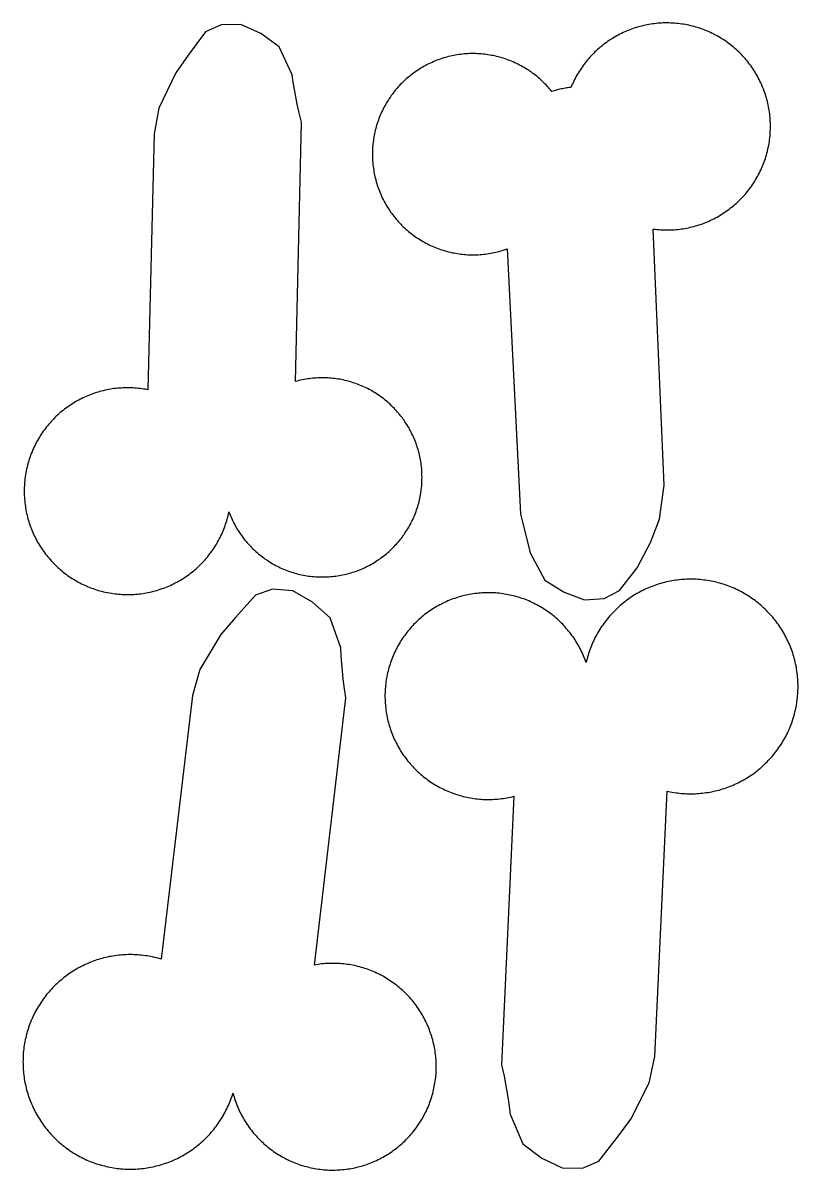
# Model space of a CAD drawing. Extents: x -246 to 246, y -104 to 199.
# Drawn here: x 163.17 to 172.8, y -83.82 to -69.57 of the extents above; entities that cross this region are included whole.
import ezdxf

# ---------------------------------------------------------------- set-up
doc = ezdxf.new("R2010")
doc.units = 0
doc.layers.add('Add_Red', color=1, linetype='Continuous')

msp = doc.modelspace()

# ---------------------------------------------------------------- linework, layer by layer
at = {"layer": 'Add_Red'}
for points in [[(164.505, -76.667), (164.527, -76.666), (164.55, -76.665), (164.572, -76.664), (164.594, -76.662), (164.617, -76.659), (164.639, -76.657), (164.661, -76.654), (164.683, -76.65), (164.705, -76.646), (164.727, -76.642), (164.749, -76.637), (164.771, -76.632), (164.793, -76.627), (164.815, -76.621), (164.836, -76.615), (164.858, -76.609), (164.879, -76.602), (164.9, -76.594), (164.921, -76.587), (164.942, -76.579), (164.963, -76.57), (164.983, -76.562), (165.004, -76.553), (165.024, -76.543), (165.044, -76.533), (165.064, -76.523), (165.084, -76.513), (165.104, -76.502), (165.123, -76.491), (165.143, -76.479), (165.162, -76.467), (165.18, -76.455), (165.199, -76.443), (165.217, -76.43), (165.236, -76.417), (165.253, -76.403), (165.271, -76.389), (165.289, -76.375), (165.306, -76.361), (165.323, -76.346), (165.339, -76.331), (165.356, -76.316), (165.372, -76.3), (165.388, -76.285), (165.403, -76.269), (165.419, -76.252), (165.434, -76.236), (165.448, -76.219), (165.463, -76.202), (165.477, -76.184), (165.491, -76.166), (165.504, -76.149), (165.518, -76.13), (165.53, -76.112), (165.543, -76.094), (165.555, -76.075), (165.567, -76.056), (165.579, -76.037), (165.59, -76.017), (165.601, -75.998), (165.611, -75.978), (165.622, -75.958), (165.631, -75.938), (165.641, -75.917), (165.65, -75.897), (165.659, -75.876), (165.667, -75.856), (165.675, -75.835), (165.683, -75.814), (165.69, -75.792), (165.697, -75.771), (165.704, -75.75), (165.71, -75.728), (165.716, -75.707), (165.721, -75.685), (165.726, -75.663), (165.731, -75.641), (165.745, -75.676), (165.753, -75.696), (165.762, -75.716), (165.77, -75.735), (165.78, -75.755), (165.789, -75.774), (165.799, -75.793), (165.81, -75.812), (165.82, -75.831), (165.831, -75.85), (165.843, -75.868), (165.854, -75.886), (165.866, -75.904), (165.878, -75.922), (165.891, -75.94), (165.904, -75.957), (165.917, -75.974), (165.93, -75.991), (165.944, -76.008), (165.958, -76.024), (165.972, -76.04), (165.987, -76.056), (166.002, -76.072), (166.017, -76.087), (166.032, -76.102), (166.048, -76.117), (166.064, -76.132), (166.08, -76.146), (166.096, -76.16), (166.113, -76.174), (166.13, -76.187), (166.147, -76.2), (166.164, -76.213), (166.182, -76.226), (166.2, -76.238), (166.218, -76.25), (166.236, -76.261), (166.254, -76.273), (166.273, -76.284), (166.292, -76.294), (166.311, -76.305), (166.33, -76.315), (166.349, -76.324), (166.369, -76.334), (166.388, -76.343), (166.408, -76.351), (166.428, -76.359), (166.448, -76.367), (166.469, -76.375), (166.489, -76.382), (166.509, -76.389), (166.53, -76.395), (166.551, -76.402), (166.571, -76.407), (166.592, -76.413), (166.613, -76.418), (166.634, -76.422), (166.656, -76.427), (166.677, -76.431), (166.698, -76.434), (166.719, -76.437), (166.741, -76.44), (166.762, -76.443), (166.784, -76.445), (166.805, -76.446), (166.827, -76.448), (166.848, -76.449), (166.87, -76.449), (166.892, -76.449), (166.929, -76.449), (166.951, -76.448), (166.972, -76.447), (166.994, -76.445), (167.015, -76.443), (167.037, -76.441), (167.058, -76.438), (167.079, -76.435), (167.101, -76.432), (167.122, -76.428), (167.143, -76.424), (167.164, -76.419), (167.185, -76.414), (167.206, -76.409), (167.227, -76.403), (167.248, -76.397), (167.268, -76.391), (167.289, -76.384), (167.315, -76.375), (167.335, -76.367), (167.355, -76.359), (167.375, -76.351), (167.395, -76.343), (167.414, -76.334), (167.434, -76.324), (167.453, -76.315), (167.472, -76.305), (167.491, -76.294), (167.51, -76.284), (167.529, -76.273), (167.547, -76.261), (167.565, -76.25), (167.583, -76.238), (167.601, -76.226), (167.619, -76.213), (167.636, -76.2), (167.653, -76.187), (167.67, -76.174), (167.687, -76.16), (167.703, -76.146), (167.719, -76.132), (167.735, -76.117), (167.751, -76.102), (167.766, -76.087), (167.781, -76.072), (167.796, -76.056), (167.811, -76.04), (167.825, -76.024), (167.839, -76.008), (167.853, -75.991), (167.866, -75.974), (167.88, -75.957), (167.892, -75.94), (167.905, -75.922), (167.917, -75.904), (167.929, -75.886), (167.941, -75.868), (167.952, -75.85), (167.963, -75.831), (167.974, -75.812), (167.984, -75.793), (167.994, -75.774), (168.003, -75.755), (168.013, -75.735), (168.022, -75.716), (168.03, -75.696), (168.039, -75.676), (168.047, -75.656), (168.054, -75.636), (168.061, -75.615), (168.068, -75.595), (168.075, -75.574), (168.081, -75.553), (168.087, -75.533), (168.092, -75.512), (168.097, -75.491), (168.102, -75.47), (168.106, -75.448), (168.11, -75.427), (168.113, -75.406), (168.117, -75.385), (168.119, -75.363), (168.122, -75.342), (168.124, -75.32), (168.126, -75.299), (168.127, -75.277), (168.128, -75.256), (168.128, -75.234), (168.129, -75.212), (168.128, -75.187), (168.128, -75.165), (168.127, -75.143), (168.125, -75.122), (168.124, -75.1), (168.121, -75.079), (168.119, -75.057), (168.116, -75.036), (168.113, -75.015), (168.109, -74.993), (168.105, -74.972), (168.101, -74.951), (168.096, -74.93), (168.091, -74.909), (168.085, -74.888), (168.08, -74.867), (168.073, -74.847), (168.061, -74.81), (168.054, -74.789), (168.047, -74.769), (168.039, -74.749), (168.03, -74.729), (168.022, -74.709), (168.013, -74.69), (168.003, -74.67), (167.994, -74.651), (167.984, -74.632), (167.974, -74.613), (167.963, -74.594), (167.952, -74.575), (167.941, -74.557), (167.929, -74.539), (167.917, -74.521), (167.905, -74.503), (167.892, -74.485), (167.88, -74.468), (167.866, -74.451), (167.853, -74.434), (167.839, -74.417), (167.825, -74.401), (167.811, -74.385), (167.796, -74.369), (167.781, -74.353), (167.766, -74.338), (167.751, -74.323), (167.735, -74.308), (167.719, -74.293), (167.703, -74.279), (167.687, -74.265), (167.67, -74.251), (167.653, -74.238), (167.636, -74.224), (167.619, -74.212), (167.601, -74.199), (167.583, -74.187), (167.565, -74.175), (167.547, -74.163), (167.529, -74.152), (167.51, -74.141), (167.491, -74.13), (167.472, -74.12), (167.453, -74.11), (167.434, -74.101), (167.414, -74.091), (167.395, -74.082), (167.375, -74.074), (167.355, -74.065), (167.335, -74.058), (167.315, -74.05), (167.294, -74.043), (167.274, -74.036), (167.253, -74.029), (167.233, -74.023), (167.212, -74.018), (167.191, -74.012), (167.17, -74.007), (167.149, -74.002), (167.128, -73.998), (167.106, -73.994), (167.085, -73.991), (167.064, -73.987), (167.042, -73.985), (167.021, -73.982), (166.999, -73.98), (166.978, -73.978), (166.956, -73.977), (166.935, -73.976), (166.913, -73.976), (166.892, -73.975), (166.856, -73.976), (166.834, -73.977), (166.813, -73.978), (166.791, -73.979), (166.77, -73.981), (166.748, -73.984), (166.727, -73.986), (166.705, -73.989), (166.684, -73.993), (166.663, -73.997), (166.642, -74.001), (166.621, -74.005), (166.6, -74.01), (166.579, -74.016), (166.558, -74.021), (166.63, -70.802), (166.598, -70.668), (166.578, -70.578), (166.56, -70.487), (166.543, -70.396), (166.529, -70.305), (166.515, -70.214), (166.353, -69.865), (166.125, -69.7), (165.878, -69.588), (165.635, -69.591), (165.44, -69.678), (165.225, -69.968), (165.071, -70.188), (164.859, -70.628), (164.801, -70.946), (164.725, -74.124), (164.696, -74.118), (164.674, -74.115), (164.652, -74.111), (164.63, -74.109), (164.607, -74.106), (164.585, -74.104), (164.563, -74.102), (164.54, -74.101), (164.518, -74.1), (164.495, -74.099), (164.473, -74.099), (164.437, -74.099), (164.415, -74.1), (164.392, -74.102), (164.37, -74.103), (164.348, -74.105), (164.325, -74.107), (164.303, -74.11), (164.281, -74.113), (164.259, -74.117), (164.237, -74.121), (164.215, -74.125), (164.193, -74.13), (164.171, -74.135), (164.149, -74.14), (164.128, -74.146), (164.106, -74.153), (164.085, -74.159), (164.063, -74.166), (164.042, -74.173), (164.021, -74.181), (164, -74.189), (163.98, -74.198), (163.959, -74.206), (163.938, -74.216), (163.918, -74.225), (163.898, -74.235), (163.878, -74.245), (163.858, -74.256), (163.839, -74.267), (163.819, -74.278), (163.8, -74.289), (163.781, -74.301), (163.762, -74.314), (163.744, -74.326), (163.725, -74.339), (163.707, -74.352), (163.69, -74.366), (163.672, -74.38), (163.654, -74.394), (163.637, -74.408), (163.62, -74.423), (163.604, -74.438), (163.587, -74.453), (163.571, -74.469), (163.556, -74.485), (163.54, -74.501), (163.525, -74.517), (163.51, -74.534), (163.495, -74.551), (163.481, -74.568), (163.467, -74.585), (163.453, -74.603), (163.439, -74.621), (163.426, -74.639), (163.413, -74.658), (163.401, -74.676), (163.389, -74.695), (163.377, -74.714), (163.365, -74.733), (163.354, -74.753), (163.343, -74.772), (163.333, -74.792), (163.323, -74.812), (163.313, -74.832), (163.304, -74.853), (163.294, -74.873), (163.286, -74.894), (163.277, -74.915), (163.269, -74.936), (163.262, -74.957), (163.254, -74.978), (163.248, -74.999), (163.241, -75.021), (163.235, -75.042), (163.229, -75.064), (163.224, -75.086), (163.219, -75.107), (163.214, -75.129), (163.208, -75.16), (163.205, -75.182), (163.201, -75.204), (163.198, -75.227), (163.196, -75.249), (163.194, -75.271), (163.192, -75.294), (163.191, -75.316), (163.19, -75.338), (163.189, -75.361), (163.189, -75.383), (163.189, -75.417), (163.19, -75.439), (163.191, -75.462), (163.193, -75.484), (163.195, -75.507), (163.197, -75.529), (163.2, -75.551), (163.203, -75.573), (163.206, -75.595), (163.21, -75.617), (163.215, -75.639), (163.219, -75.661), (163.224, -75.683), (163.23, -75.705), (163.236, -75.727), (163.242, -75.748), (163.248, -75.77), (163.255, -75.791), (163.263, -75.812), (163.27, -75.833), (163.278, -75.854), (163.287, -75.875), (163.295, -75.895), (163.305, -75.916), (163.314, -75.936), (163.324, -75.956), (163.334, -75.976), (163.345, -75.996), (163.355, -76.016), (163.367, -76.035), (163.378, -76.054), (163.39, -76.073), (163.402, -76.092), (163.415, -76.111), (163.428, -76.129), (163.441, -76.147), (163.454, -76.165), (163.468, -76.183), (163.482, -76.2), (163.497, -76.217), (163.511, -76.234), (163.526, -76.251), (163.542, -76.267), (163.557, -76.283), (163.573, -76.299), (163.589, -76.315), (163.606, -76.33), (163.622, -76.345), (163.639, -76.36), (163.656, -76.374), (163.674, -76.388), (163.691, -76.402), (163.709, -76.416), (163.727, -76.429), (163.746, -76.442), (163.764, -76.454), (163.783, -76.466), (163.802, -76.478), (163.821, -76.49), (163.841, -76.501), (163.86, -76.512), (163.88, -76.522), (163.9, -76.533), (163.92, -76.542), (163.941, -76.552), (163.961, -76.561), (163.982, -76.57), (164.003, -76.578), (164.023, -76.586), (164.045, -76.594), (164.066, -76.601), (164.087, -76.608), (164.108, -76.615), (164.13, -76.621), (164.152, -76.627), (164.173, -76.632), (164.195, -76.637), (164.217, -76.642), (164.25, -76.648), (164.272, -76.652), (164.294, -76.655), (164.317, -76.658), (164.339, -76.66), (164.361, -76.663), (164.383, -76.664), (164.406, -76.666), (164.428, -76.667), (164.451, -76.667), (164.473, -76.667), (164.505, -76.667)], [(170.39, -76.716), (170.579, -76.616), (170.8, -76.335), (170.967, -76.019), (171.075, -75.731), (171.134, -75.307), (171, -72.128), (171.022, -72.13), (171.045, -72.133), (171.067, -72.135), (171.09, -72.136), (171.112, -72.138), (171.134, -72.138), (171.169, -72.139), (171.191, -72.139), (171.214, -72.138), (171.236, -72.137), (171.258, -72.136), (171.281, -72.134), (171.303, -72.132), (171.325, -72.129), (171.348, -72.126), (171.37, -72.123), (171.392, -72.119), (171.414, -72.115), (171.436, -72.111), (171.458, -72.106), (171.48, -72.101), (171.502, -72.095), (171.523, -72.089), (171.545, -72.083), (171.566, -72.076), (171.587, -72.069), (171.609, -72.061), (171.63, -72.053), (171.65, -72.045), (171.671, -72.037), (171.692, -72.028), (171.712, -72.018), (171.732, -72.009), (171.752, -71.999), (171.772, -71.988), (171.792, -71.978), (171.812, -71.967), (171.831, -71.955), (171.85, -71.943), (171.869, -71.931), (171.888, -71.919), (171.906, -71.906), (171.924, -71.893), (171.943, -71.88), (171.96, -71.866), (171.978, -71.852), (171.995, -71.838), (172.012, -71.823), (172.029, -71.809), (172.046, -71.793), (172.062, -71.778), (172.078, -71.762), (172.094, -71.746), (172.109, -71.73), (172.124, -71.713), (172.139, -71.697), (172.154, -71.68), (172.168, -71.662), (172.182, -71.645), (172.196, -71.627), (172.209, -71.609), (172.222, -71.591), (172.235, -71.572), (172.247, -71.553), (172.259, -71.534), (172.271, -71.515), (172.282, -71.496), (172.293, -71.476), (172.304, -71.457), (172.314, -71.437), (172.324, -71.417), (172.334, -71.396), (172.343, -71.376), (172.352, -71.355), (172.361, -71.335), (172.369, -71.314), (172.377, -71.293), (172.384, -71.272), (172.392, -71.25), (172.398, -71.229), (172.405, -71.208), (172.411, -71.186), (172.416, -71.164), (172.424, -71.129), (172.429, -71.107), (172.433, -71.085), (172.437, -71.063), (172.441, -71.041), (172.444, -71.019), (172.446, -70.996), (172.449, -70.974), (172.451, -70.952), (172.452, -70.929), (172.453, -70.907), (172.454, -70.885), (172.454, -70.853), (172.454, -70.831), (172.454, -70.808), (172.453, -70.786), (172.451, -70.763), (172.45, -70.741), (172.447, -70.719), (172.445, -70.696), (172.442, -70.674), (172.439, -70.652), (172.435, -70.63), (172.431, -70.608), (172.426, -70.586), (172.421, -70.564), (172.416, -70.542), (172.411, -70.52), (172.405, -70.499), (172.398, -70.477), (172.392, -70.456), (172.384, -70.435), (172.377, -70.413), (172.369, -70.392), (172.361, -70.372), (172.352, -70.351), (172.343, -70.33), (172.334, -70.31), (172.324, -70.29), (172.314, -70.27), (172.304, -70.25), (172.293, -70.23), (172.282, -70.21), (172.271, -70.191), (172.259, -70.172), (172.247, -70.153), (172.235, -70.134), (172.222, -70.116), (172.209, -70.098), (172.196, -70.079), (172.182, -70.062), (172.168, -70.044), (172.154, -70.027), (172.139, -70.01), (172.124, -69.993), (172.109, -69.976), (172.094, -69.96), (172.078, -69.944), (172.062, -69.928), (172.046, -69.913), (172.029, -69.898), (172.012, -69.883), (171.995, -69.868), (171.978, -69.854), (171.96, -69.84), (171.943, -69.826), (171.924, -69.813), (171.906, -69.8), (171.888, -69.787), (171.869, -69.775), (171.85, -69.763), (171.831, -69.751), (171.812, -69.74), (171.792, -69.729), (171.772, -69.718), (171.752, -69.708), (171.732, -69.698), (171.712, -69.688), (171.692, -69.679), (171.671, -69.67), (171.65, -69.661), (171.63, -69.653), (171.609, -69.645), (171.587, -69.638), (171.55, -69.625), (171.529, -69.619), (171.507, -69.613), (171.485, -69.607), (171.464, -69.602), (171.442, -69.597), (171.42, -69.592), (171.398, -69.588), (171.376, -69.584), (171.353, -69.581), (171.331, -69.578), (171.309, -69.575), (171.287, -69.573), (171.264, -69.571), (171.242, -69.57), (171.219, -69.569), (171.197, -69.568), (171.169, -69.568), (171.146, -69.568), (171.124, -69.568), (171.102, -69.569), (171.079, -69.571), (171.057, -69.572), (171.034, -69.575), (171.012, -69.577), (170.99, -69.58), (170.968, -69.583), (170.946, -69.587), (170.924, -69.591), (170.902, -69.596), (170.88, -69.601), (170.858, -69.606), (170.836, -69.611), (170.814, -69.617), (170.793, -69.624), (170.772, -69.63), (170.75, -69.638), (170.729, -69.645), (170.708, -69.653), (170.687, -69.661), (170.666, -69.67), (170.646, -69.679), (170.625, -69.688), (170.605, -69.698), (170.585, -69.708), (170.565, -69.718), (170.546, -69.729), (170.526, -69.74), (170.507, -69.751), (170.488, -69.763), (170.469, -69.775), (170.45, -69.787), (170.431, -69.8), (170.413, -69.813), (170.395, -69.826), (170.377, -69.84), (170.36, -69.854), (170.342, -69.868), (170.325, -69.883), (170.309, -69.898), (170.292, -69.913), (170.276, -69.928), (170.26, -69.944), (170.244, -69.96), (170.229, -69.976), (170.213, -69.993), (170.199, -70.01), (170.184, -70.027), (170.17, -70.044), (170.156, -70.062), (170.142, -70.079), (170.129, -70.098), (170.116, -70.116), (170.103, -70.134), (170.091, -70.153), (170.079, -70.172), (170.067, -70.191), (170.055, -70.21), (170.044, -70.23), (170.034, -70.25), (170.023, -70.27), (170.013, -70.29), (170.004, -70.31), (169.994, -70.33), (169.978, -70.369), (169.96, -70.371), (169.943, -70.373), (169.926, -70.375), (169.908, -70.378), (169.891, -70.381), (169.874, -70.384), (169.857, -70.388), (169.84, -70.392), (169.823, -70.396), (169.806, -70.4), (169.789, -70.405), (169.772, -70.41), (169.74, -70.421), (169.726, -70.404), (169.712, -70.387), (169.698, -70.371), (169.683, -70.354), (169.669, -70.338), (169.653, -70.323), (169.638, -70.307), (169.622, -70.292), (169.606, -70.277), (169.59, -70.263), (169.574, -70.248), (169.557, -70.234), (169.54, -70.221), (169.523, -70.207), (169.506, -70.194), (169.488, -70.181), (169.47, -70.169), (169.452, -70.156), (169.434, -70.145), (169.415, -70.133), (169.397, -70.122), (169.378, -70.111), (169.359, -70.1), (169.339, -70.09), (169.32, -70.08), (169.3, -70.071), (169.281, -70.061), (169.261, -70.052), (169.241, -70.044), (169.22, -70.036), (169.2, -70.028), (169.18, -70.02), (169.159, -70.013), (169.138, -70.007), (169.117, -70), (169.096, -69.994), (169.075, -69.988), (169.054, -69.983), (169.033, -69.978), (169.012, -69.974), (168.99, -69.97), (168.969, -69.966), (168.947, -69.962), (168.926, -69.959), (168.904, -69.957), (168.882, -69.954), (168.861, -69.952), (168.839, -69.951), (168.817, -69.95), (168.795, -69.949), (168.762, -69.948), (168.74, -69.949), (168.718, -69.949), (168.696, -69.95), (168.675, -69.952), (168.653, -69.953), (168.631, -69.955), (168.609, -69.958), (168.588, -69.961), (168.566, -69.964), (168.545, -69.967), (168.523, -69.971), (168.502, -69.976), (168.481, -69.981), (168.459, -69.986), (168.438, -69.991), (168.417, -69.997), (168.396, -70.003), (168.376, -70.01), (168.355, -70.017), (168.334, -70.024), (168.314, -70.031), (168.294, -70.039), (168.273, -70.048), (168.253, -70.057), (168.234, -70.066), (168.214, -70.075), (168.194, -70.085), (168.175, -70.095), (168.156, -70.105), (168.137, -70.116), (168.118, -70.127), (168.095, -70.142), (168.076, -70.153), (168.058, -70.165), (168.04, -70.178), (168.022, -70.191), (168.005, -70.204), (167.988, -70.217), (167.971, -70.231), (167.954, -70.245), (167.937, -70.259), (167.921, -70.273), (167.905, -70.288), (167.889, -70.303), (167.874, -70.319), (167.859, -70.334), (167.844, -70.35), (167.829, -70.366), (167.815, -70.383), (167.801, -70.399), (167.787, -70.416), (167.773, -70.433), (167.76, -70.451), (167.747, -70.468), (167.735, -70.486), (167.722, -70.504), (167.711, -70.522), (167.699, -70.541), (167.688, -70.56), (167.677, -70.578), (167.666, -70.597), (167.656, -70.617), (167.646, -70.636), (167.636, -70.656), (167.627, -70.675), (167.618, -70.695), (167.609, -70.715), (167.601, -70.735), (167.593, -70.756), (167.586, -70.776), (167.578, -70.797), (167.572, -70.818), (167.565, -70.838), (167.559, -70.859), (167.553, -70.88), (167.548, -70.901), (167.543, -70.923), (167.538, -70.944), (167.534, -70.965), (167.53, -70.987), (167.527, -71.008), (167.524, -71.03), (167.521, -71.052), (167.518, -71.073), (167.516, -71.095), (167.515, -71.117), (167.514, -71.139), (167.513, -71.16), (167.512, -71.198), (167.512, -71.22), (167.513, -71.242), (167.514, -71.263), (167.515, -71.285), (167.517, -71.307), (167.519, -71.329), (167.522, -71.35), (167.524, -71.372), (167.528, -71.393), (167.531, -71.415), (167.535, -71.436), (167.54, -71.458), (167.544, -71.479), (167.549, -71.5), (167.555, -71.521), (167.561, -71.542), (167.567, -71.563), (167.573, -71.584), (167.58, -71.605), (167.588, -71.625), (167.595, -71.646), (167.603, -71.666), (167.612, -71.686), (167.62, -71.706), (167.629, -71.726), (167.639, -71.747), (167.649, -71.767), (167.659, -71.786), (167.67, -71.805), (167.681, -71.824), (167.692, -71.843), (167.703, -71.862), (167.715, -71.88), (167.727, -71.898), (167.739, -71.916), (167.752, -71.934), (167.765, -71.951), (167.778, -71.969), (167.792, -71.986), (167.806, -72.003), (167.82, -72.019), (167.834, -72.035), (167.849, -72.051), (167.864, -72.067), (167.879, -72.083), (167.895, -72.098), (167.911, -72.113), (167.927, -72.128), (167.943, -72.142), (167.96, -72.156), (167.977, -72.17), (167.994, -72.184), (168.011, -72.197), (168.029, -72.21), (168.047, -72.223), (168.065, -72.235), (168.083, -72.247), (168.101, -72.259), (168.12, -72.27), (168.139, -72.281), (168.158, -72.292), (168.177, -72.302), (168.196, -72.312), (168.216, -72.322), (168.235, -72.331), (168.255, -72.34), (168.275, -72.349), (168.295, -72.357), (168.316, -72.365), (168.336, -72.373), (168.357, -72.38), (168.377, -72.387), (168.398, -72.393), (168.419, -72.4), (168.44, -72.405), (168.461, -72.411), (168.482, -72.416), (168.504, -72.421), (168.525, -72.425), (168.547, -72.429), (168.568, -72.432), (168.59, -72.436), (168.611, -72.438), (168.633, -72.441), (168.655, -72.443), (168.676, -72.445), (168.698, -72.446), (168.72, -72.447), (168.762, -72.447), (168.784, -72.447), (168.805, -72.447), (168.827, -72.446), (168.849, -72.444), (168.871, -72.443), (168.892, -72.441), (168.914, -72.438), (168.936, -72.435), (168.957, -72.432), (168.979, -72.428), (169, -72.424), (169.021, -72.42), (169.043, -72.415), (169.064, -72.41), (169.085, -72.405), (169.106, -72.399), (169.127, -72.393), (169.148, -72.386), (169.187, -72.373), (169.35, -75.663), (169.47, -76.151), (169.654, -76.49), (169.893, -76.639), (170.147, -76.735), (170.39, -76.716)], [(170.325, -83.705), (170.555, -83.409), (170.72, -83.185), (170.95, -82.733), (171.018, -82.405), (171.173, -79.11), (171.21, -79.117), (171.233, -79.122), (171.256, -79.125), (171.279, -79.129), (171.302, -79.132), (171.325, -79.135), (171.348, -79.137), (171.372, -79.139), (171.395, -79.14), (171.418, -79.141), (171.441, -79.142), (171.465, -79.142), (171.494, -79.142), (171.518, -79.141), (171.541, -79.14), (171.564, -79.138), (171.587, -79.136), (171.61, -79.134), (171.633, -79.131), (171.657, -79.128), (171.68, -79.124), (171.702, -79.12), (171.725, -79.116), (171.748, -79.111), (171.771, -79.106), (171.793, -79.101), (171.816, -79.095), (171.838, -79.088), (171.86, -79.082), (171.883, -79.075), (171.905, -79.067), (171.927, -79.059), (171.948, -79.051), (171.97, -79.042), (171.991, -79.033), (172.013, -79.024), (172.034, -79.014), (172.055, -79.004), (172.075, -78.994), (172.096, -78.983), (172.116, -78.972), (172.137, -78.96), (172.157, -78.948), (172.176, -78.936), (172.196, -78.923), (172.215, -78.91), (172.234, -78.897), (172.253, -78.884), (172.272, -78.87), (172.29, -78.855), (172.308, -78.841), (172.326, -78.826), (172.344, -78.811), (172.361, -78.795), (172.378, -78.779), (172.395, -78.763), (172.412, -78.747), (172.428, -78.73), (172.444, -78.713), (172.459, -78.696), (172.475, -78.679), (172.49, -78.661), (172.504, -78.643), (172.519, -78.625), (172.533, -78.606), (172.547, -78.587), (172.56, -78.568), (172.573, -78.549), (172.586, -78.53), (172.598, -78.51), (172.61, -78.49), (172.622, -78.47), (172.633, -78.45), (172.644, -78.429), (172.655, -78.408), (172.665, -78.388), (172.675, -78.367), (172.685, -78.345), (172.694, -78.324), (172.703, -78.302), (172.711, -78.281), (172.719, -78.259), (172.727, -78.237), (172.734, -78.215), (172.741, -78.193), (172.747, -78.17), (172.754, -78.148), (172.759, -78.125), (172.765, -78.103), (172.773, -78.064), (172.777, -78.041), (172.781, -78.018), (172.784, -77.995), (172.787, -77.972), (172.79, -77.949), (172.792, -77.925), (172.794, -77.902), (172.795, -77.879), (172.796, -77.856), (172.797, -77.833), (172.797, -77.809), (172.797, -77.782), (172.796, -77.758), (172.795, -77.735), (172.794, -77.712), (172.792, -77.689), (172.789, -77.666), (172.787, -77.642), (172.784, -77.619), (172.78, -77.596), (172.776, -77.573), (172.772, -77.551), (172.767, -77.528), (172.762, -77.505), (172.757, -77.483), (172.751, -77.46), (172.744, -77.438), (172.738, -77.415), (172.731, -77.393), (172.723, -77.371), (172.715, -77.349), (172.707, -77.328), (172.699, -77.306), (172.69, -77.284), (172.68, -77.263), (172.671, -77.242), (172.66, -77.221), (172.65, -77.2), (172.639, -77.18), (172.628, -77.159), (172.617, -77.139), (172.605, -77.119), (172.592, -77.099), (172.58, -77.08), (172.567, -77.06), (172.554, -77.041), (172.54, -77.022), (172.526, -77.004), (172.512, -76.985), (172.497, -76.967), (172.483, -76.949), (172.467, -76.932), (172.452, -76.914), (172.436, -76.897), (172.42, -76.88), (172.404, -76.864), (172.387, -76.848), (172.37, -76.832), (172.353, -76.816), (172.336, -76.801), (172.318, -76.786), (172.3, -76.771), (172.282, -76.756), (172.263, -76.742), (172.244, -76.729), (172.225, -76.715), (172.206, -76.702), (172.187, -76.689), (172.167, -76.677), (172.147, -76.665), (172.127, -76.653), (172.107, -76.642), (172.086, -76.631), (172.066, -76.62), (172.045, -76.61), (172.024, -76.6), (172.003, -76.59), (171.981, -76.581), (171.96, -76.572), (171.938, -76.564), (171.916, -76.555), (171.894, -76.548), (171.872, -76.54), (171.85, -76.534), (171.828, -76.527), (171.805, -76.521), (171.783, -76.515), (171.76, -76.51), (171.719, -76.501), (171.696, -76.497), (171.673, -76.493), (171.65, -76.49), (171.627, -76.487), (171.604, -76.484), (171.581, -76.482), (171.558, -76.48), (171.534, -76.478), (171.511, -76.477), (171.488, -76.477), (171.465, -76.477), (171.439, -76.477), (171.416, -76.478), (171.393, -76.479), (171.369, -76.48), (171.346, -76.482), (171.323, -76.484), (171.3, -76.487), (171.277, -76.49), (171.254, -76.493), (171.231, -76.497), (171.208, -76.502), (171.185, -76.506), (171.163, -76.511), (171.14, -76.517), (171.117, -76.523), (171.095, -76.529), (171.073, -76.536), (171.051, -76.543), (171.029, -76.55), (171.007, -76.558), (170.985, -76.566), (170.963, -76.575), (170.942, -76.583), (170.92, -76.593), (170.899, -76.602), (170.878, -76.613), (170.858, -76.623), (170.837, -76.634), (170.816, -76.645), (170.796, -76.656), (170.776, -76.668), (170.756, -76.68), (170.737, -76.693), (170.717, -76.706), (170.698, -76.719), (170.679, -76.733), (170.661, -76.746), (170.642, -76.761), (170.624, -76.775), (170.606, -76.79), (170.589, -76.805), (170.571, -76.82), (170.554, -76.836), (170.537, -76.852), (170.521, -76.869), (170.504, -76.885), (170.488, -76.902), (170.473, -76.919), (170.457, -76.937), (170.442, -76.954), (170.427, -76.972), (170.413, -76.991), (170.399, -77.009), (170.385, -77.028), (170.372, -77.047), (170.358, -77.066), (170.346, -77.085), (170.333, -77.105), (170.321, -77.125), (170.309, -77.145), (170.298, -77.165), (170.287, -77.186), (170.276, -77.206), (170.266, -77.227), (170.256, -77.248), (170.246, -77.269), (170.237, -77.291), (170.228, -77.312), (170.22, -77.334), (170.212, -77.356), (170.204, -77.378), (170.196, -77.4), (170.19, -77.422), (170.183, -77.444), (170.177, -77.467), (170.171, -77.489), (170.166, -77.512), (170.158, -77.49), (170.15, -77.469), (170.142, -77.448), (170.133, -77.427), (170.124, -77.407), (170.115, -77.386), (170.105, -77.366), (170.095, -77.346), (170.085, -77.326), (170.074, -77.306), (170.063, -77.287), (170.052, -77.268), (170.04, -77.248), (170.028, -77.23), (170.016, -77.211), (170.003, -77.192), (169.99, -77.174), (169.977, -77.156), (169.963, -77.138), (169.949, -77.121), (169.935, -77.104), (169.92, -77.087), (169.905, -77.07), (169.89, -77.053), (169.875, -77.037), (169.859, -77.021), (169.843, -77.005), (169.827, -76.99), (169.81, -76.975), (169.794, -76.96), (169.777, -76.945), (169.759, -76.931), (169.742, -76.917), (169.724, -76.904), (169.706, -76.89), (169.688, -76.877), (169.669, -76.865), (169.651, -76.852), (169.632, -76.84), (169.613, -76.828), (169.593, -76.817), (169.574, -76.806), (169.554, -76.795), (169.534, -76.785), (169.514, -76.775), (169.494, -76.765), (169.474, -76.756), (169.453, -76.747), (169.432, -76.739), (169.412, -76.73), (169.391, -76.722), (169.369, -76.715), (169.348, -76.708), (169.327, -76.701), (169.305, -76.695), (169.284, -76.689), (169.262, -76.683), (169.24, -76.678), (169.218, -76.673), (169.196, -76.669), (169.174, -76.665), (169.152, -76.661), (169.13, -76.658), (169.108, -76.655), (169.086, -76.652), (169.063, -76.65), (169.041, -76.648), (169.019, -76.647), (168.996, -76.646), (168.974, -76.645), (168.952, -76.645), (168.92, -76.645), (168.897, -76.646), (168.875, -76.647), (168.853, -76.649), (168.83, -76.651), (168.808, -76.653), (168.786, -76.656), (168.764, -76.659), (168.742, -76.662), (168.719, -76.666), (168.697, -76.67), (168.676, -76.675), (168.654, -76.68), (168.632, -76.685), (168.61, -76.691), (168.589, -76.697), (168.567, -76.704), (168.534, -76.715), (168.512, -76.722), (168.491, -76.73), (168.471, -76.739), (168.45, -76.747), (168.429, -76.756), (168.409, -76.765), (168.389, -76.775), (168.369, -76.785), (168.349, -76.795), (168.329, -76.806), (168.31, -76.817), (168.29, -76.828), (168.271, -76.84), (168.252, -76.852), (168.234, -76.865), (168.215, -76.877), (168.197, -76.89), (168.179, -76.904), (168.161, -76.917), (168.144, -76.931), (168.126, -76.945), (168.109, -76.96), (168.093, -76.975), (168.076, -76.99), (168.06, -77.005), (168.044, -77.021), (168.028, -77.037), (168.013, -77.053), (167.998, -77.07), (167.983, -77.087), (167.968, -77.104), (167.954, -77.121), (167.94, -77.138), (167.926, -77.156), (167.913, -77.174), (167.9, -77.192), (167.887, -77.211), (167.875, -77.23), (167.863, -77.248), (167.851, -77.268), (167.84, -77.287), (167.829, -77.306), (167.818, -77.326), (167.808, -77.346), (167.798, -77.366), (167.788, -77.386), (167.779, -77.407), (167.77, -77.427), (167.761, -77.448), (167.753, -77.469), (167.745, -77.49), (167.738, -77.511), (167.731, -77.532), (167.724, -77.553), (167.718, -77.575), (167.712, -77.596), (167.706, -77.618), (167.701, -77.64), (167.696, -77.662), (167.691, -77.684), (167.687, -77.706), (167.684, -77.728), (167.68, -77.75), (167.677, -77.772), (167.675, -77.795), (167.673, -77.817), (167.671, -77.839), (167.67, -77.862), (167.669, -77.884), (167.668, -77.906), (167.668, -77.929), (167.669, -77.971), (167.669, -77.993), (167.671, -78.016), (167.673, -78.038), (167.675, -78.06), (167.677, -78.082), (167.68, -78.105), (167.683, -78.127), (167.687, -78.149), (167.691, -78.171), (167.695, -78.193), (167.7, -78.215), (167.705, -78.237), (167.711, -78.258), (167.717, -78.28), (167.724, -78.304), (167.731, -78.325), (167.738, -78.347), (167.745, -78.368), (167.753, -78.389), (167.761, -78.41), (167.77, -78.43), (167.779, -78.451), (167.788, -78.471), (167.798, -78.491), (167.808, -78.511), (167.818, -78.531), (167.829, -78.551), (167.84, -78.571), (167.851, -78.59), (167.863, -78.609), (167.875, -78.628), (167.887, -78.647), (167.9, -78.665), (167.913, -78.683), (167.926, -78.701), (167.94, -78.719), (167.954, -78.737), (167.968, -78.754), (167.983, -78.771), (167.998, -78.788), (168.013, -78.804), (168.028, -78.82), (168.044, -78.836), (168.06, -78.852), (168.076, -78.868), (168.093, -78.883), (168.109, -78.897), (168.126, -78.912), (168.144, -78.926), (168.161, -78.94), (168.179, -78.954), (168.197, -78.967), (168.215, -78.98), (168.234, -78.993), (168.252, -79.005), (168.271, -79.017), (168.29, -79.029), (168.31, -79.04), (168.329, -79.051), (168.349, -79.062), (168.369, -79.072), (168.389, -79.082), (168.409, -79.092), (168.429, -79.101), (168.45, -79.11), (168.471, -79.119), (168.491, -79.127), (168.512, -79.135), (168.534, -79.142), (168.555, -79.15), (168.576, -79.156), (168.598, -79.163), (168.619, -79.169), (168.641, -79.174), (168.663, -79.179), (168.685, -79.184), (168.707, -79.189), (168.729, -79.193), (168.751, -79.197), (168.773, -79.2), (168.795, -79.203), (168.817, -79.205), (168.84, -79.207), (168.862, -79.209), (168.884, -79.211), (168.907, -79.212), (168.929, -79.212), (168.952, -79.212), (168.982, -79.212), (169.004, -79.211), (169.026, -79.21), (169.049, -79.209), (169.071, -79.207), (169.093, -79.205), (169.116, -79.202), (169.138, -79.199), (169.16, -79.195), (169.182, -79.192), (169.204, -79.187), (169.226, -79.183), (169.248, -79.178), (169.269, -79.172), (169.117, -82.51), (169.148, -82.65), (169.166, -82.744), (169.183, -82.839), (169.198, -82.933), (169.211, -83.028), (169.223, -83.123), (169.382, -83.489), (169.615, -83.666), (169.868, -83.788), (170.121, -83.791), (170.325, -83.705)], [(167.051, -83.815), (167.074, -83.814), (167.096, -83.813), (167.118, -83.812), (167.141, -83.81), (167.163, -83.808), (167.185, -83.805), (167.207, -83.802), (167.23, -83.799), (167.252, -83.795), (167.274, -83.791), (167.296, -83.786), (167.317, -83.781), (167.353, -83.772), (167.375, -83.766), (167.397, -83.759), (167.418, -83.753), (167.439, -83.746), (167.46, -83.738), (167.481, -83.73), (167.502, -83.722), (167.523, -83.714), (167.543, -83.705), (167.564, -83.695), (167.584, -83.686), (167.604, -83.676), (167.624, -83.665), (167.644, -83.655), (167.663, -83.644), (167.682, -83.632), (167.701, -83.621), (167.72, -83.608), (167.739, -83.596), (167.758, -83.583), (167.776, -83.57), (167.794, -83.557), (167.812, -83.543), (167.829, -83.53), (167.846, -83.515), (167.863, -83.501), (167.88, -83.486), (167.897, -83.471), (167.913, -83.455), (167.929, -83.44), (167.945, -83.424), (167.96, -83.407), (167.975, -83.391), (167.99, -83.374), (168.005, -83.357), (168.019, -83.34), (168.033, -83.322), (168.046, -83.304), (168.06, -83.286), (168.073, -83.268), (168.085, -83.25), (168.098, -83.231), (168.11, -83.212), (168.122, -83.193), (168.133, -83.174), (168.144, -83.154), (168.155, -83.135), (168.165, -83.115), (168.175, -83.095), (168.185, -83.074), (168.194, -83.054), (168.203, -83.033), (168.211, -83.013), (168.22, -82.992), (168.227, -82.971), (168.235, -82.95), (168.242, -82.929), (168.249, -82.907), (168.255, -82.886), (168.261, -82.864), (168.267, -82.842), (168.272, -82.821), (168.277, -82.799), (168.281, -82.777), (168.285, -82.755), (168.289, -82.733), (168.292, -82.711), (168.295, -82.688), (168.298, -82.666), (168.3, -82.644), (168.302, -82.621), (168.303, -82.599), (168.304, -82.577), (168.305, -82.554), (168.305, -82.532), (168.304, -82.492), (168.303, -82.469), (168.302, -82.447), (168.3, -82.425), (168.298, -82.402), (168.296, -82.38), (168.293, -82.358), (168.29, -82.336), (168.286, -82.313), (168.282, -82.291), (168.278, -82.269), (168.272, -82.243), (168.267, -82.221), (168.261, -82.2), (168.255, -82.178), (168.249, -82.157), (168.242, -82.135), (168.235, -82.114), (168.227, -82.093), (168.22, -82.072), (168.211, -82.051), (168.203, -82.03), (168.194, -82.01), (168.185, -81.989), (168.175, -81.969), (168.165, -81.949), (168.155, -81.929), (168.144, -81.91), (168.133, -81.89), (168.122, -81.871), (168.11, -81.852), (168.098, -81.833), (168.085, -81.814), (168.073, -81.796), (168.06, -81.777), (168.046, -81.759), (168.033, -81.742), (168.019, -81.724), (168.005, -81.707), (167.99, -81.69), (167.975, -81.673), (167.96, -81.656), (167.945, -81.64), (167.929, -81.624), (167.913, -81.609), (167.897, -81.593), (167.88, -81.578), (167.863, -81.563), (167.846, -81.549), (167.829, -81.534), (167.812, -81.52), (167.794, -81.507), (167.776, -81.493), (167.758, -81.48), (167.739, -81.468), (167.72, -81.455), (167.701, -81.443), (167.682, -81.432), (167.663, -81.42), (167.644, -81.409), (167.624, -81.399), (167.604, -81.388), (167.584, -81.378), (167.564, -81.369), (167.543, -81.359), (167.523, -81.35), (167.502, -81.342), (167.481, -81.334), (167.46, -81.326), (167.439, -81.318), (167.418, -81.311), (167.397, -81.304), (167.375, -81.298), (167.353, -81.292), (167.332, -81.286), (167.31, -81.281), (167.288, -81.276), (167.266, -81.272), (167.244, -81.268), (167.222, -81.264), (167.2, -81.261), (167.178, -81.258), (167.155, -81.255), (167.133, -81.253), (167.111, -81.251), (167.088, -81.25), (167.066, -81.249), (167.044, -81.248), (167.021, -81.248), (166.993, -81.249), (166.971, -81.249), (166.948, -81.25), (166.926, -81.252), (166.904, -81.254), (166.881, -81.256), (166.859, -81.259), (166.837, -81.262), (166.815, -81.265), (166.793, -81.269), (167.182, -77.95), (167.161, -77.808), (167.15, -77.713), (167.14, -77.618), (167.132, -77.523), (167.125, -77.427), (167.12, -77.331), (166.987, -76.955), (166.767, -76.762), (166.523, -76.622), (166.272, -76.602), (166.062, -76.673), (165.811, -76.951), (165.631, -77.163), (165.369, -77.597), (165.278, -77.92), (164.889, -81.196), (164.851, -81.185), (164.828, -81.179), (164.806, -81.174), (164.783, -81.169), (164.76, -81.164), (164.737, -81.16), (164.714, -81.156), (164.691, -81.153), (164.668, -81.15), (164.645, -81.147), (164.622, -81.145), (164.599, -81.143), (164.576, -81.142), (164.553, -81.141), (164.529, -81.14), (164.506, -81.14), (164.478, -81.14), (164.455, -81.141), (164.432, -81.142), (164.408, -81.143), (164.385, -81.145), (164.362, -81.148), (164.339, -81.15), (164.316, -81.153), (164.293, -81.157), (164.27, -81.161), (164.247, -81.165), (164.224, -81.17), (164.202, -81.175), (164.179, -81.18), (164.157, -81.186), (164.134, -81.193), (164.112, -81.199), (164.09, -81.206), (164.068, -81.214), (164.046, -81.222), (164.024, -81.23), (164.002, -81.239), (163.981, -81.248), (163.96, -81.257), (163.939, -81.267), (163.918, -81.277), (163.897, -81.287), (163.876, -81.298), (163.856, -81.309), (163.836, -81.321), (163.816, -81.333), (163.796, -81.345), (163.776, -81.357), (163.757, -81.37), (163.738, -81.383), (163.719, -81.397), (163.7, -81.411), (163.682, -81.425), (163.664, -81.44), (163.646, -81.455), (163.628, -81.47), (163.611, -81.485), (163.594, -81.501), (163.577, -81.517), (163.56, -81.533), (163.544, -81.55), (163.528, -81.567), (163.513, -81.584), (163.497, -81.602), (163.482, -81.619), (163.467, -81.637), (163.453, -81.656), (163.439, -81.674), (163.425, -81.693), (163.412, -81.712), (163.399, -81.731), (163.386, -81.751), (163.373, -81.77), (163.361, -81.79), (163.35, -81.81), (163.338, -81.83), (163.327, -81.851), (163.316, -81.872), (163.306, -81.892), (163.296, -81.913), (163.287, -81.935), (163.277, -81.956), (163.269, -81.978), (163.26, -81.999), (163.252, -82.021), (163.244, -82.043), (163.237, -82.065), (163.23, -82.087), (163.219, -82.127), (163.213, -82.15), (163.208, -82.173), (163.202, -82.195), (163.198, -82.218), (163.194, -82.241), (163.19, -82.264), (163.186, -82.287), (163.183, -82.31), (163.181, -82.333), (163.178, -82.356), (163.177, -82.379), (163.175, -82.403), (163.174, -82.426), (163.174, -82.449), (163.173, -82.472), (163.174, -82.498), (163.174, -82.521), (163.175, -82.545), (163.177, -82.568), (163.179, -82.591), (163.181, -82.614), (163.184, -82.637), (163.187, -82.66), (163.19, -82.683), (163.194, -82.706), (163.198, -82.729), (163.203, -82.752), (163.208, -82.775), (163.214, -82.797), (163.219, -82.82), (163.226, -82.842), (163.232, -82.864), (163.239, -82.887), (163.247, -82.909), (163.255, -82.931), (163.263, -82.952), (163.271, -82.974), (163.28, -82.995), (163.29, -83.017), (163.299, -83.038), (163.309, -83.059), (163.32, -83.08), (163.331, -83.1), (163.342, -83.121), (163.353, -83.141), (163.365, -83.161), (163.377, -83.181), (163.39, -83.2), (163.403, -83.22), (163.416, -83.239), (163.429, -83.258), (163.443, -83.276), (163.457, -83.295), (163.472, -83.313), (163.487, -83.331), (163.502, -83.349), (163.517, -83.366), (163.533, -83.383), (163.549, -83.4), (163.566, -83.417), (163.582, -83.433), (163.599, -83.449), (163.616, -83.464), (163.634, -83.48), (163.651, -83.495), (163.669, -83.51), (163.688, -83.524), (163.706, -83.538), (163.725, -83.552), (163.744, -83.565), (163.763, -83.579), (163.782, -83.591), (163.802, -83.604), (163.822, -83.616), (163.842, -83.628), (163.862, -83.639), (163.883, -83.65), (163.903, -83.661), (163.924, -83.671), (163.945, -83.681), (163.966, -83.691), (163.988, -83.7), (164.009, -83.709), (164.031, -83.717), (164.053, -83.726), (164.075, -83.733), (164.097, -83.741), (164.119, -83.748), (164.161, -83.76), (164.184, -83.765), (164.206, -83.771), (164.229, -83.776), (164.252, -83.781), (164.275, -83.785), (164.298, -83.789), (164.321, -83.792), (164.344, -83.795), (164.367, -83.798), (164.39, -83.8), (164.413, -83.802), (164.436, -83.803), (164.46, -83.804), (164.483, -83.805), (164.506, -83.805), (164.53, -83.805), (164.553, -83.804), (164.576, -83.803), (164.599, -83.802), (164.623, -83.8), (164.646, -83.798), (164.669, -83.795), (164.692, -83.792), (164.715, -83.789), (164.738, -83.785), (164.761, -83.78), (164.784, -83.776), (164.806, -83.771), (164.829, -83.765), (164.851, -83.759), (164.874, -83.753), (164.896, -83.747), (164.918, -83.74), (164.94, -83.732), (164.962, -83.724), (164.984, -83.716), (165.006, -83.708), (165.027, -83.699), (165.049, -83.69), (165.07, -83.68), (165.091, -83.67), (165.111, -83.66), (165.132, -83.649), (165.153, -83.638), (165.173, -83.626), (165.193, -83.614), (165.213, -83.602), (165.232, -83.59), (165.252, -83.577), (165.271, -83.564), (165.29, -83.55), (165.308, -83.536), (165.327, -83.522), (165.345, -83.508), (165.363, -83.493), (165.381, -83.478), (165.398, -83.462), (165.415, -83.447), (165.432, -83.431), (165.449, -83.414), (165.465, -83.398), (165.481, -83.381), (165.497, -83.364), (165.512, -83.346), (165.527, -83.329), (165.542, -83.311), (165.556, -83.292), (165.571, -83.274), (165.584, -83.255), (165.598, -83.236), (165.611, -83.217), (165.624, -83.198), (165.636, -83.178), (165.649, -83.158), (165.66, -83.138), (165.672, -83.118), (165.683, -83.098), (165.694, -83.077), (165.704, -83.056), (165.714, -83.035), (165.724, -83.014), (165.733, -82.993), (165.742, -82.971), (165.75, -82.949), (165.758, -82.928), (165.766, -82.906), (165.774, -82.884), (165.781, -82.862), (165.787, -82.886), (165.794, -82.907), (165.8, -82.929), (165.808, -82.95), (165.815, -82.971), (165.823, -82.992), (165.831, -83.013), (165.84, -83.033), (165.849, -83.054), (165.858, -83.074), (165.867, -83.095), (165.877, -83.115), (165.888, -83.135), (165.899, -83.154), (165.91, -83.174), (165.921, -83.193), (165.933, -83.212), (165.945, -83.231), (165.957, -83.25), (165.97, -83.268), (165.983, -83.286), (165.996, -83.304), (166.01, -83.322), (166.024, -83.34), (166.038, -83.357), (166.052, -83.374), (166.067, -83.391), (166.082, -83.407), (166.098, -83.424), (166.114, -83.44), (166.13, -83.455), (166.146, -83.471), (166.162, -83.486), (166.179, -83.501), (166.196, -83.515), (166.213, -83.53), (166.231, -83.543), (166.249, -83.557), (166.267, -83.57), (166.285, -83.583), (166.303, -83.596), (166.322, -83.608), (166.341, -83.621), (166.36, -83.632), (166.379, -83.644), (166.399, -83.655), (166.419, -83.665), (166.438, -83.676), (166.459, -83.686), (166.479, -83.695), (166.499, -83.705), (166.52, -83.714), (166.54, -83.722), (166.561, -83.73), (166.582, -83.738), (166.603, -83.746), (166.625, -83.753), (166.646, -83.759), (166.667, -83.766), (166.689, -83.772), (166.711, -83.777), (166.732, -83.783), (166.754, -83.788), (166.776, -83.792), (166.798, -83.796), (166.82, -83.8), (166.843, -83.803), (166.865, -83.806), (166.887, -83.809), (166.909, -83.811), (166.932, -83.812), (166.954, -83.814), (166.976, -83.815), (166.999, -83.815), (167.021, -83.816), (167.051, -83.815)]]:
    msp.add_lwpolyline(points, dxfattribs=at)

doc.saveas('drawing.dxf')
